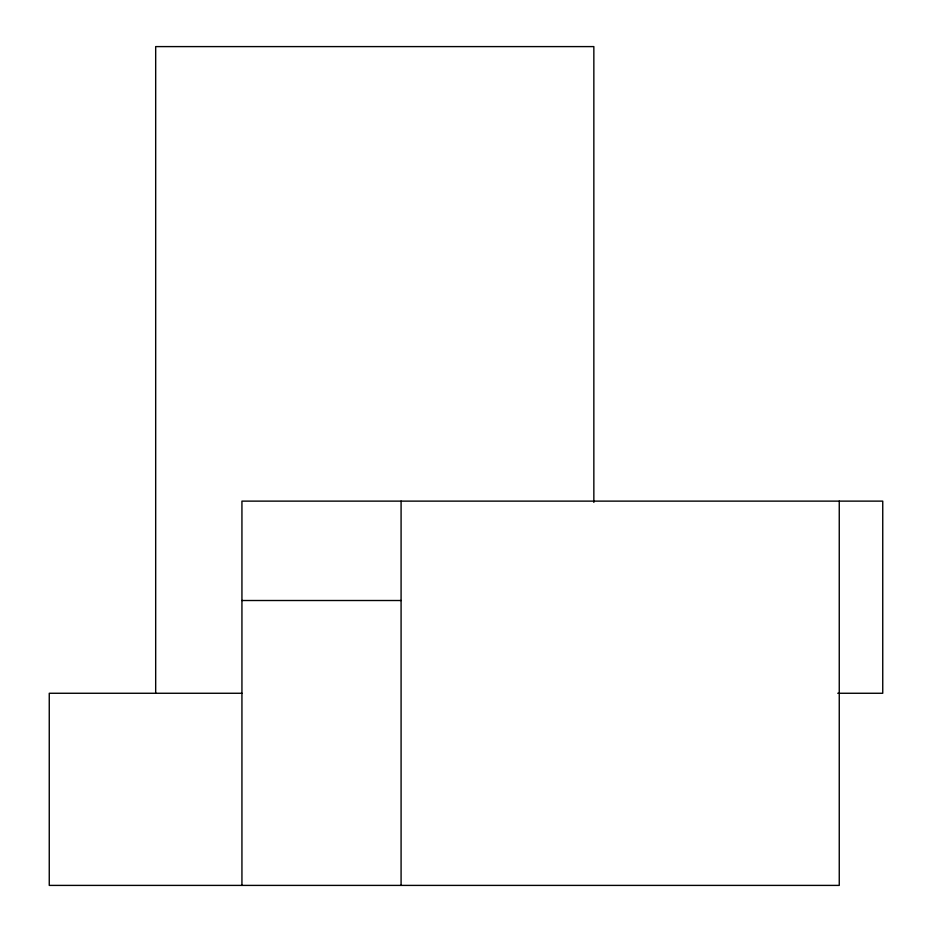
<?xml version="1.0" encoding="UTF-8"?>
<svg xmlns="http://www.w3.org/2000/svg" width="932" height="932" viewBox="0 0 932 932"><rect width="100%" height="100%" fill="white"/><g stroke="black" fill="none" stroke-linecap="round" stroke-linejoin="round"><path stroke-width="1.4" d="M241.936 600.511L401.086 600.511M241.936 693.268L49.256 693.268L49.256 885.4L839.254 885.4L839.254 501.125M837.74 693.268L882.744 693.268L882.744 501.125L241.936 501.125L241.936 885.4M593.847 502.406L593.847 46.6L155.679 46.6L155.679 693.175M401.086 501.125L401.086 885.4"/></g></svg>
